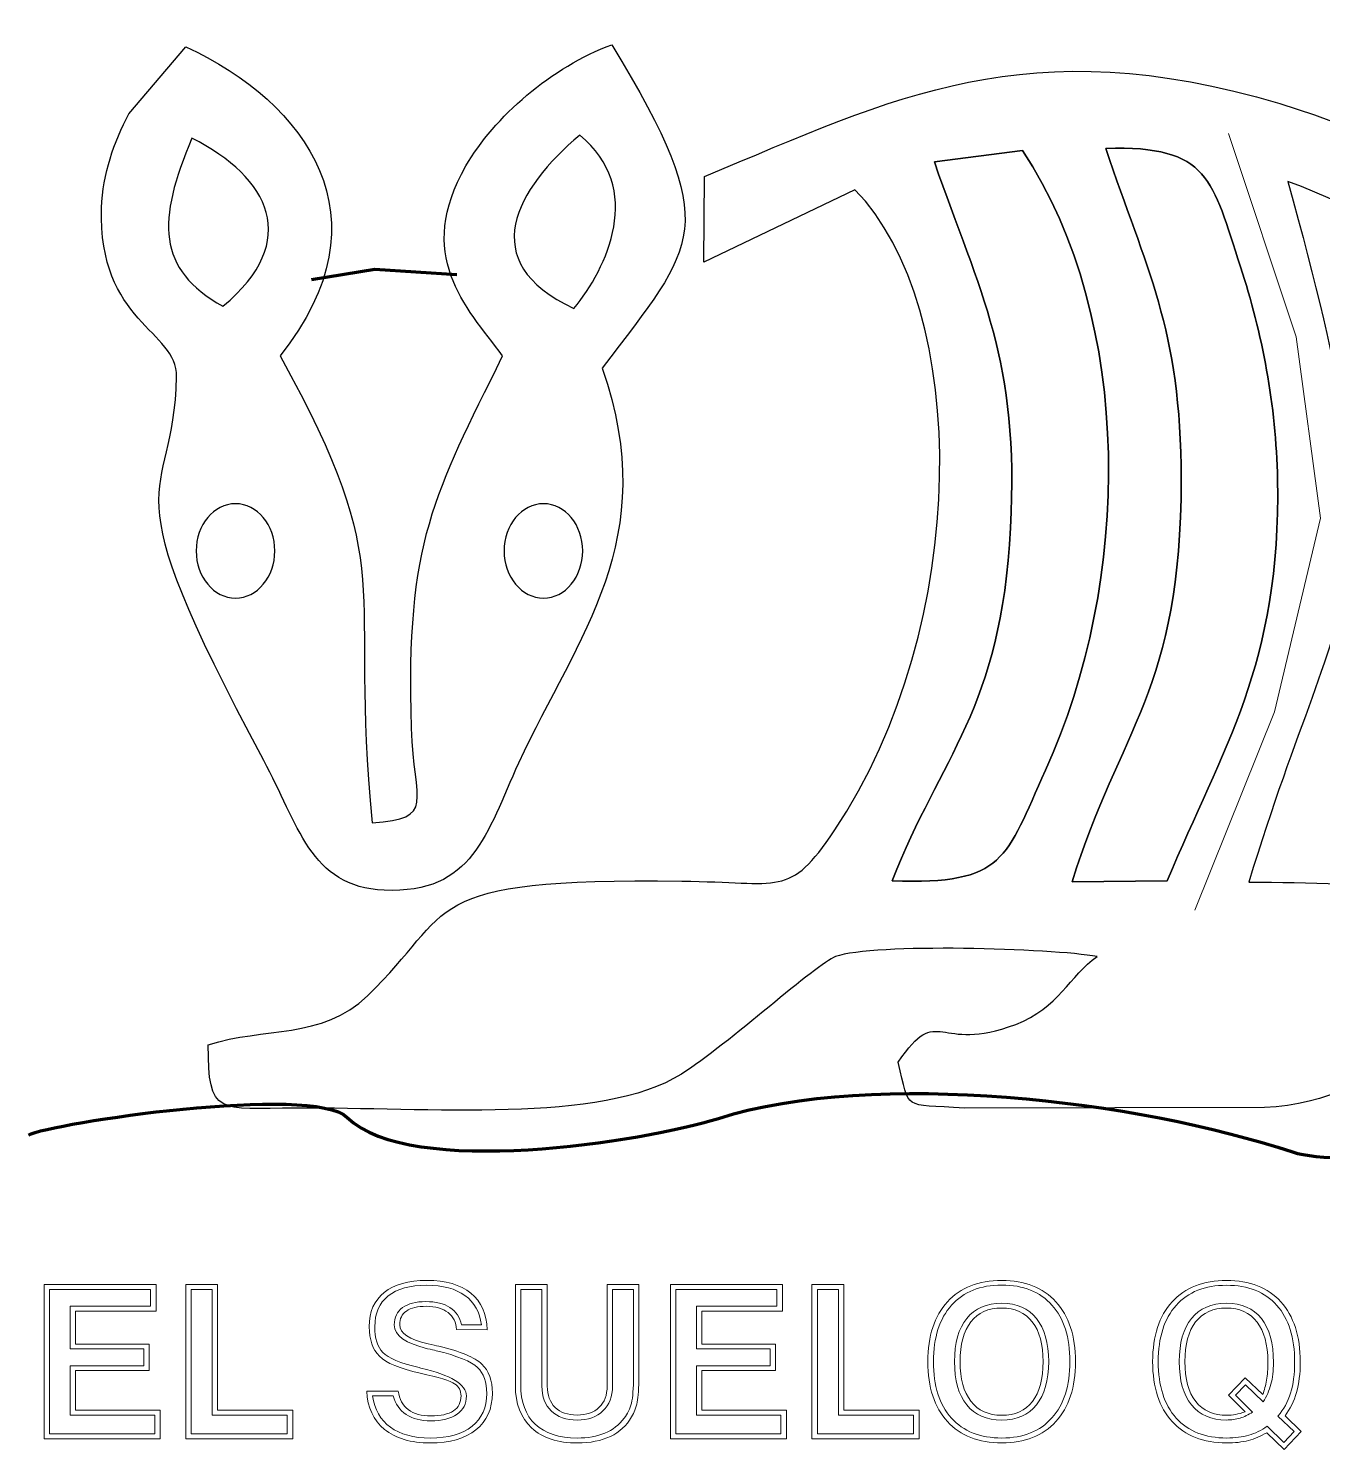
# Model space of a CAD drawing. Header units: centimetres. Extents: x 20.84 to 30.72, y -1.79 to 3.56.
# Drawn here: x 20.84 to 25.71, y -1.79 to 3.56 of the extents above; entities that cross this region are included whole.
import ezdxf

# ---------------------------------------------------------------- set-up
doc = ezdxf.new("R2010")
doc.units = ezdxf.units.CM
doc.header["$MEASUREMENT"] = 0

msp = doc.modelspace()

# ---------------------------------------------------------------- linework, layer by layer
at = {"color": 250}
for points, knots in [([(23.87528, 0.53936), (23.70513, 0.28518), (23.67505, 0.34607), (23.30097, 0.34998), (23.30097, 0.34998), (22.29191, 0.36061), (22.45771, 0.24435), (22.11779, -0.08234), (22.11779, -0.08234), (21.94477, -0.24863), (21.7285, -0.19822), (21.51835, -0.26621), (21.51835, -0.26621), (21.51769, -0.53609), (21.55703, -0.50634), (21.85022, -0.50474), (21.85022, -0.50474), (22.34492, -0.50215), (23.00017, -0.5653), (23.29987, -0.37691), (23.29987, -0.37691), (23.47657, -0.26577), (23.80993, 0.04031), (23.87991, 0.06533), (23.87991, 0.06533), (24.02405, 0.1169), (24.69331, 0.09646), (24.86577, 0.06572), (24.86577, 0.06572), (24.7618, -0.0063), (24.72014, -0.1278), (24.55897, -0.18946), (24.55897, -0.18946), (24.26154, -0.30329), (24.27184, -0.10433), (24.11618, -0.3314), (24.11618, -0.3314), (24.1628, -0.51978), (24.12572, -0.4875), (24.36695, -0.50546), (24.36695, -0.50546), (24.36695, -0.50546), (25.4953, -0.5027), (25.4953, -0.5027), (25.4953, -0.5027), (25.97715, -0.48474), (26.19144, -0.08157), (26.47218, 0.05624), (26.47218, 0.05624), (26.71727, -0.04118), (26.80725, -0.28627), (27.052, -0.40562), (27.052, -0.40562), (27.39379, -0.57241), (29.60879, -0.52364), (29.87647, -0.46452), (29.87647, -0.46452), (29.99675, 0.2762), (28.39993, 0.11101), (27.79349, 0.20799), (27.79349, 0.20799), (27.59271, 0.24011), (27.46372, 0.34375), (27.36536, 0.46784), (27.36536, 0.46784), (27.02958, 0.89156), (27.66886, 0.89553), (27.06027, 2.07359), (27.06027, 2.07359), (26.7889, 2.59881), (26.26632, 3.06446), (25.55282, 3.27715), (25.55282, 3.27715), (24.60349, 3.5602), (24.10059, 3.30035), (23.38637, 3.00242), (23.38637, 3.00242), (23.38637, 3.00242), (23.38483, 2.67953), (23.38483, 2.67953), (23.38483, 2.67953), (23.38483, 2.67953), (23.95297, 2.95299), (23.95297, 2.95299), (23.95297, 2.95299), (24.38833, 2.51164), (24.39494, 1.31584), (23.87528, 0.53936)], [0, 0, 0, 0, 0.0434783, 0.0434783, 0.0434783, 0.0434783, 0.0869565, 0.0869565, 0.0869565, 0.0869565, 0.1304348, 0.1304348, 0.1304348, 0.1304348, 0.173913, 0.173913, 0.173913, 0.173913, 0.2173913, 0.2173913, 0.2173913, 0.2173913, 0.2608696, 0.2608696, 0.2608696, 0.2608696, 0.3043478, 0.3043478, 0.3043478, 0.3043478, 0.3478261, 0.3478261, 0.3478261, 0.3478261, 0.3913043, 0.3913043, 0.3913043, 0.3913043, 0.4347826, 0.4347826, 0.4347826, 0.4347826, 0.4782609, 0.4782609, 0.4782609, 0.4782609, 0.5217391, 0.5217391, 0.5217391, 0.5217391, 0.5652174, 0.5652174, 0.5652174, 0.5652174, 0.6086957, 0.6086957, 0.6086957, 0.6086957, 0.6521739, 0.6521739, 0.6521739, 0.6521739, 0.6956522, 0.6956522, 0.6956522, 0.6956522, 0.7391304, 0.7391304, 0.7391304, 0.7391304, 0.7826087, 0.7826087, 0.7826087, 0.7826087, 0.826087, 0.826087, 0.826087, 0.826087, 0.8695652, 0.8695652, 0.8695652, 0.8695652, 0.9130435, 0.9130435, 0.9130435, 0.9130435, 1, 1, 1, 1]), ([(23.00216, 2.28115), (23.35695, 2.75358), (23.4601, 2.79921), (23.03803, 3.49899), (23.03803, 3.49899), (22.81294, 3.41655), (22.59303, 3.22547), (22.4884, 3.04242), (22.4884, 3.04242), (22.29758, 2.70873), (22.48333, 2.51604), (22.62681, 2.32776), (22.62681, 2.32776), (22.37076, 1.80717), (22.26133, 1.62958), (22.28375, 0.926), (22.28375, 0.926), (22.29285, 0.64053), (22.37798, 0.58779), (22.13526, 0.56862), (22.13526, 0.56862), (22.04423, 1.49497), (22.24502, 1.50026), (21.78878, 2.32776), (21.78878, 2.32776), (22.20402, 2.84775), (21.88896, 3.27952), (21.43377, 3.49133), (21.43377, 3.49133), (21.43377, 3.49133), (21.2191, 3.23913), (21.2191, 3.23913), (21.2191, 3.23913), (21.16339, 3.13014), (21.12118, 3.0146), (21.11683, 2.88439), (21.11683, 2.88439), (21.10245, 2.45389), (21.40313, 2.42111), (21.39928, 2.24952), (21.39928, 2.24952), (21.38787, 1.73951), (21.12565, 1.92305), (21.72773, 0.80395), (21.72773, 0.80395), (21.85408, 0.56906), (21.90295, 0.32634), (22.18055, 0.31538), (22.18055, 0.31538), (22.51688, 0.3021), (22.564, 0.52773), (22.68709, 0.79431), (22.68709, 0.79431), (22.9097, 1.27639), (23.22664, 1.63195), (23.00216, 2.28115)], [0, 0, 0, 0, 0.0666667, 0.0666667, 0.0666667, 0.0666667, 0.1333333, 0.1333333, 0.1333333, 0.1333333, 0.2, 0.2, 0.2, 0.2, 0.2666667, 0.2666667, 0.2666667, 0.2666667, 0.3333333, 0.3333333, 0.3333333, 0.3333333, 0.4, 0.4, 0.4, 0.4, 0.4666667, 0.4666667, 0.4666667, 0.4666667, 0.5333333, 0.5333333, 0.5333333, 0.5333333, 0.6, 0.6, 0.6, 0.6, 0.6666667, 0.6666667, 0.6666667, 0.6666667, 0.7333333, 0.7333333, 0.7333333, 0.7333333, 0.8, 0.8, 0.8, 0.8, 0.8666667, 0.8666667, 0.8666667, 0.8666667, 1, 1, 1, 1]), ([(22.8951, 2.50585), (22.51672, 2.68206), (22.68042, 2.95839), (22.91725, 3.15857), (22.91725, 3.15857), (23.16294, 2.9574), (23.02034, 2.65716), (22.8951, 2.50585)], [0, 0, 0, 0, 0.3333333, 0.3333333, 0.3333333, 0.3333333, 1, 1, 1, 1]), ([(21.57373, 2.51439), (21.32307, 2.65302), (21.32594, 2.83734), (21.45675, 3.14667), (21.45675, 3.14667), (21.7506, 2.99933), (21.87, 2.75986), (21.57373, 2.51439)], [0, 0, 0, 0, 0.3333333, 0.3333333, 0.3333333, 0.3333333, 1, 1, 1, 1]), ([(25.18189, 1.86128), (25.18189, 2.43477), (25.04772, 2.65639), (24.89834, 3.10854), (24.89834, 3.10854), (25.29043, 3.12055), (25.29787, 2.98919), (25.40499, 2.6625), (25.40499, 2.6625), (25.4867, 2.41317), (25.53916, 2.1413), (25.54467, 1.86216), (25.54467, 1.86216), (25.55844, 1.16409), (25.33639, 0.84969), (25.12932, 0.35081), (25.12932, 0.35081), (25.12932, 0.35081), (24.77122, 0.34645), (24.77122, 0.34645), (24.77122, 0.34645), (24.94986, 0.92639), (25.18189, 1.06535), (25.18189, 1.86128)], [0, 0, 0, 0, 0.1428571, 0.1428571, 0.1428571, 0.1428571, 0.2857143, 0.2857143, 0.2857143, 0.2857143, 0.4285714, 0.4285714, 0.4285714, 0.4285714, 0.5714286, 0.5714286, 0.5714286, 0.5714286, 0.7142857, 0.7142857, 0.7142857, 0.7142857, 1, 1, 1, 1]), ([(24.09398, 0.35114), (24.27537, 0.82093), (24.50321, 0.98904), (24.53936, 1.68), (24.53936, 1.68), (24.57247, 2.31338), (24.4264, 2.56012), (24.25234, 3.05785), (24.25234, 3.05785), (24.25234, 3.05785), (24.58481, 3.10066), (24.58481, 3.10066), (24.58481, 3.10066), (25.00716, 2.45736), (24.99482, 1.47607), (24.67083, 0.76731), (24.67083, 0.76731), (24.51969, 0.43671), (24.52244, 0.33499), (24.09398, 0.35114)], [0, 0, 0, 0, 0.1666667, 0.1666667, 0.1666667, 0.1666667, 0.3333333, 0.3333333, 0.3333333, 0.3333333, 0.5, 0.5, 0.5, 0.5, 0.6666667, 0.6666667, 0.6666667, 0.6666667, 1, 1, 1, 1]), ([(25.43607, 0.34585), (25.80204, 1.54032), (26.0182, 1.40891), (25.58368, 2.98324), (25.58368, 2.98324), (26.67203, 2.59869), (27.59524, 1.17153), (26.69914, 0.51401), (26.69914, 0.51401), (26.37118, 0.27339), (25.88943, 0.34948), (25.43607, 0.34585)], [0, 0, 0, 0, 0.25, 0.25, 0.25, 0.25, 0.5, 0.5, 0.5, 0.5, 1, 1, 1, 1])]:
    msp.add_open_spline(points, degree=3, knots=knots, dxfattribs=at)
at = {"color": 250, "lineweight": 20}
msp.add_open_spline([(25.36014, 3.16469), (25.36014, 3.16469), (25.61525, 2.39929), (25.61525, 2.39929), (25.61525, 2.39929), (25.61525, 2.39929), (25.70639, 1.71587), (25.70639, 1.71587), (25.70639, 1.71587), (25.70639, 1.71587), (25.53326, 0.98694), (25.53326, 0.98694), (25.53326, 0.98694), (25.53326, 0.98694), (25.23258, 0.23978), (25.23258, 0.23978)], degree=3, knots=[0, 0, 0, 0, 0.2, 0.2, 0.2, 0.2, 0.4, 0.4, 0.4, 0.4, 0.6, 0.6, 0.6, 0.6, 1, 1, 1, 1], dxfattribs=at)
at = {"color": 7}
for points, knots in [([(25.18189, 1.86128), (25.18189, 1.06535), (24.94986, 0.92639), (24.77122, 0.34645), (24.77122, 0.34645), (24.77122, 0.34645), (25.12932, 0.35081), (25.12932, 0.35081), (25.12932, 0.35081), (25.33639, 0.84969), (25.55844, 1.16409), (25.54467, 1.86216), (25.54467, 1.86216), (25.53916, 2.1413), (25.4867, 2.41317), (25.40499, 2.6625), (25.40499, 2.6625), (25.29787, 2.98919), (25.29043, 3.12055), (24.89834, 3.10854), (24.89834, 3.10854), (25.04772, 2.65639), (25.18189, 2.43477), (25.18189, 1.86128)], [0, 0, 0, 0, 0.1428571, 0.1428571, 0.1428571, 0.1428571, 0.2857143, 0.2857143, 0.2857143, 0.2857143, 0.4285714, 0.4285714, 0.4285714, 0.4285714, 0.5714286, 0.5714286, 0.5714286, 0.5714286, 0.7142857, 0.7142857, 0.7142857, 0.7142857, 1, 1, 1, 1]), ([(24.25234, 3.05785), (24.4264, 2.56012), (24.57247, 2.31338), (24.53936, 1.68), (24.53936, 1.68), (24.50321, 0.98904), (24.27537, 0.82093), (24.09398, 0.35114), (24.09398, 0.35114), (24.52244, 0.33499), (24.51969, 0.43671), (24.67083, 0.76731), (24.67083, 0.76731), (24.99482, 1.47607), (25.00716, 2.45736), (24.58481, 3.10066), (24.58481, 3.10066), (24.58481, 3.10066), (24.25234, 3.05785), (24.25234, 3.05785)], [0, 0, 0, 0, 0.1666667, 0.1666667, 0.1666667, 0.1666667, 0.3333333, 0.3333333, 0.3333333, 0.3333333, 0.5, 0.5, 0.5, 0.5, 0.6666667, 0.6666667, 0.6666667, 0.6666667, 1, 1, 1, 1]), ([(21.62084, 1.7707), (21.70261, 1.7707), (21.76889, 1.69113), (21.76889, 1.593), (21.76889, 1.593), (21.76889, 1.49486), (21.70261, 1.4153), (21.62084, 1.4153), (21.62084, 1.4153), (21.53907, 1.4153), (21.47278, 1.49486), (21.47278, 1.593), (21.47278, 1.593), (21.47278, 1.69113), (21.53907, 1.7707), (21.62084, 1.7707)], [0, 0, 0, 0, 0.2, 0.2, 0.2, 0.2, 0.4, 0.4, 0.4, 0.4, 0.6, 0.6, 0.6, 0.6, 1, 1, 1, 1]), ([(22.78032, 1.7707), (22.86209, 1.7707), (22.92838, 1.69113), (22.92838, 1.593), (22.92838, 1.593), (22.92838, 1.49486), (22.86209, 1.4153), (22.78032, 1.4153), (22.78032, 1.4153), (22.69855, 1.4153), (22.63227, 1.49486), (22.63227, 1.593), (22.63227, 1.593), (22.63227, 1.69113), (22.69855, 1.7707), (22.78032, 1.7707)], [0, 0, 0, 0, 0.2, 0.2, 0.2, 0.2, 0.4, 0.4, 0.4, 0.4, 0.6, 0.6, 0.6, 0.6, 1, 1, 1, 1])]:
    msp.add_open_spline(points, degree=3, knots=knots, dxfattribs=at)
at = {"color": 250, "lineweight": 100}
msp.add_open_spline([(21.90769, 2.61432), (21.90769, 2.61432), (22.146, 2.65407), (22.146, 2.65407), (22.146, 2.65407), (22.146, 2.65407), (22.45385, 2.6342), (22.45385, 2.6342)], degree=3, knots=[0, 0, 0, 0, 0.3333333, 0.3333333, 0.3333333, 0.3333333, 1, 1, 1, 1], dxfattribs=at)
at = {"color": 250, "lineweight": 158}
msp.add_open_spline([(20.84117, -0.60619), (20.92517, -0.56089), (21.91193, -0.41299), (22.04163, -0.54004), (22.04163, -0.54004), (22.27666, -0.77028), (23.15678, -0.63238), (23.43976, -0.54344), (23.43976, -0.54344), (24.03395, -0.35669), (25.01626, -0.47562), (25.60141, -0.67007), (25.60141, -0.67007), (25.97664, -0.79476), (28.02758, -0.33631), (28.68079, -0.51698), (28.68079, -0.51698), (29.18758, -0.65715), (29.6429, -0.39093), (30.34085, -0.70975), (30.34085, -0.70975), (30.47832, -0.77255), (30.62777, -0.70541), (30.72337, -0.67234)], degree=3, knots=[0, 0, 0, 0, 0.1428571, 0.1428571, 0.1428571, 0.1428571, 0.2857143, 0.2857143, 0.2857143, 0.2857143, 0.4285714, 0.4285714, 0.4285714, 0.4285714, 0.5714286, 0.5714286, 0.5714286, 0.5714286, 0.7142857, 0.7142857, 0.7142857, 0.7142857, 1, 1, 1, 1], dxfattribs=at)
at = {"color": 250, "lineweight": 9}
for points, knots in [([(20.90063, -1.74946), (20.90063, -1.74946), (20.90063, -1.16872), (20.90063, -1.16872), (20.90063, -1.16872), (20.90063, -1.16872), (21.32224, -1.16872), (21.32224, -1.16872), (21.32224, -1.16872), (21.32224, -1.16872), (21.32224, -1.26969), (21.32224, -1.26969), (21.32224, -1.26969), (21.32224, -1.26969), (21.01855, -1.26969), (21.01855, -1.26969), (21.01855, -1.26969), (21.01855, -1.26969), (21.01855, -1.39326), (21.01855, -1.39326), (21.01855, -1.39326), (21.01855, -1.39326), (21.2964, -1.39326), (21.2964, -1.39326), (21.2964, -1.39326), (21.2964, -1.39326), (21.2964, -1.49261), (21.2964, -1.49261), (21.2964, -1.49261), (21.2964, -1.49261), (21.01855, -1.49261), (21.01855, -1.49261), (21.01855, -1.49261), (21.01855, -1.49261), (21.01855, -1.64204), (21.01855, -1.64204), (21.01855, -1.64204), (21.01855, -1.64204), (21.33759, -1.64204), (21.33759, -1.64204), (21.33759, -1.64204), (21.33759, -1.64204), (21.33759, -1.74946), (21.33759, -1.74946), (21.33759, -1.74946), (21.33759, -1.74946), (20.90063, -1.74946), (20.90063, -1.74946)], [0, 0, 0, 0, 0.0769231, 0.0769231, 0.0769231, 0.0769231, 0.1538462, 0.1538462, 0.1538462, 0.1538462, 0.2307692, 0.2307692, 0.2307692, 0.2307692, 0.3076923, 0.3076923, 0.3076923, 0.3076923, 0.3846154, 0.3846154, 0.3846154, 0.3846154, 0.4615385, 0.4615385, 0.4615385, 0.4615385, 0.5384615, 0.5384615, 0.5384615, 0.5384615, 0.6153846, 0.6153846, 0.6153846, 0.6153846, 0.6923077, 0.6923077, 0.6923077, 0.6923077, 0.7692308, 0.7692308, 0.7692308, 0.7692308, 0.8461538, 0.8461538, 0.8461538, 0.8461538, 1, 1, 1, 1]), ([(21.43384, -1.74946), (21.43384, -1.74946), (21.43384, -1.16872), (21.43384, -1.16872), (21.43384, -1.16872), (21.43384, -1.16872), (21.55338, -1.16872), (21.55338, -1.16872), (21.55338, -1.16872), (21.55338, -1.16872), (21.55338, -1.64204), (21.55338, -1.64204), (21.55338, -1.64204), (21.55338, -1.64204), (21.83688, -1.64204), (21.83688, -1.64204), (21.83688, -1.64204), (21.83688, -1.64204), (21.83688, -1.74946), (21.83688, -1.74946), (21.83688, -1.74946), (21.83688, -1.74946), (21.43384, -1.74946), (21.43384, -1.74946)], [0, 0, 0, 0, 0.1428571, 0.1428571, 0.1428571, 0.1428571, 0.2857143, 0.2857143, 0.2857143, 0.2857143, 0.4285714, 0.4285714, 0.4285714, 0.4285714, 0.5714286, 0.5714286, 0.5714286, 0.5714286, 0.7142857, 0.7142857, 0.7142857, 0.7142857, 1, 1, 1, 1]), ([(22.11487, -1.57015), (22.11487, -1.57015), (22.2336, -1.57015), (22.2336, -1.57015), (22.2336, -1.57015), (22.23751, -1.60057), (22.25016, -1.62386), (22.27143, -1.63988), (22.27143, -1.63988), (22.2927, -1.6559), (22.32124, -1.66384), (22.35704, -1.66384), (22.35704, -1.66384), (22.39406, -1.66384), (22.4222, -1.65752), (22.44131, -1.64473), (22.44131, -1.64473), (22.46057, -1.63194), (22.47012, -1.61323), (22.47012, -1.58859), (22.47012, -1.58859), (22.47012, -1.5688), (22.46205, -1.55359), (22.44603, -1.54282), (22.44603, -1.54282), (22.43001, -1.53205), (22.38666, -1.51873), (22.31599, -1.50298), (22.31599, -1.50298), (22.23979, -1.48588), (22.18877, -1.46461), (22.16306, -1.4393), (22.16306, -1.4393), (22.13735, -1.41386), (22.12443, -1.37671), (22.12443, -1.32784), (22.12443, -1.32784), (22.12443, -1.27197), (22.14327, -1.22903), (22.18097, -1.19874), (22.18097, -1.19874), (22.21866, -1.16845), (22.27224, -1.15338), (22.34156, -1.15338), (22.34156, -1.15338), (22.41251, -1.15338), (22.4677, -1.16953), (22.50714, -1.2017), (22.50714, -1.2017), (22.54659, -1.23388), (22.56705, -1.27978), (22.56866, -1.33915), (22.56866, -1.33915), (22.56866, -1.33915), (22.45316, -1.33874), (22.45316, -1.33874), (22.45316, -1.33874), (22.45182, -1.31128), (22.44118, -1.28974), (22.42126, -1.27426), (22.42126, -1.27426), (22.40133, -1.25878), (22.37401, -1.25111), (22.33928, -1.25111), (22.33928, -1.25111), (22.3067, -1.25111), (22.28179, -1.25703), (22.2647, -1.26888), (22.2647, -1.26888), (22.2476, -1.28059), (22.23912, -1.29796), (22.23912, -1.32084), (22.23912, -1.32084), (22.23912, -1.35288), (22.27479, -1.37657), (22.34601, -1.39205), (22.34601, -1.39205), (22.36297, -1.39596), (22.37643, -1.39905), (22.38612, -1.40107), (22.38612, -1.40107), (22.46824, -1.42113), (22.52235, -1.44361), (22.5486, -1.46865), (22.5486, -1.46865), (22.57485, -1.49355), (22.58805, -1.53017), (22.58805, -1.57823), (22.58805, -1.57823), (22.58805, -1.63719), (22.56745, -1.68309), (22.52639, -1.71608), (22.52639, -1.71608), (22.4852, -1.74906), (22.42772, -1.76561), (22.35381, -1.76561), (22.35381, -1.76561), (22.28072, -1.76561), (22.22337, -1.74852), (22.18177, -1.71433), (22.18177, -1.71433), (22.14004, -1.68027), (22.11783, -1.63221), (22.11487, -1.57015)], [0, 0, 0, 0, 0.037037, 0.037037, 0.037037, 0.037037, 0.0740741, 0.0740741, 0.0740741, 0.0740741, 0.1111111, 0.1111111, 0.1111111, 0.1111111, 0.1481481, 0.1481481, 0.1481481, 0.1481481, 0.1851852, 0.1851852, 0.1851852, 0.1851852, 0.2222222, 0.2222222, 0.2222222, 0.2222222, 0.2592593, 0.2592593, 0.2592593, 0.2592593, 0.2962963, 0.2962963, 0.2962963, 0.2962963, 0.3333333, 0.3333333, 0.3333333, 0.3333333, 0.3703704, 0.3703704, 0.3703704, 0.3703704, 0.4074074, 0.4074074, 0.4074074, 0.4074074, 0.4444444, 0.4444444, 0.4444444, 0.4444444, 0.4814815, 0.4814815, 0.4814815, 0.4814815, 0.5185185, 0.5185185, 0.5185185, 0.5185185, 0.5555556, 0.5555556, 0.5555556, 0.5555556, 0.5925926, 0.5925926, 0.5925926, 0.5925926, 0.6296296, 0.6296296, 0.6296296, 0.6296296, 0.6666667, 0.6666667, 0.6666667, 0.6666667, 0.7037037, 0.7037037, 0.7037037, 0.7037037, 0.7407407, 0.7407407, 0.7407407, 0.7407407, 0.7777778, 0.7777778, 0.7777778, 0.7777778, 0.8148148, 0.8148148, 0.8148148, 0.8148148, 0.8518519, 0.8518519, 0.8518519, 0.8518519, 0.8888889, 0.8888889, 0.8888889, 0.8888889, 0.9259259, 0.9259259, 0.9259259, 0.9259259, 1, 1, 1, 1]), ([(22.13654, -1.58792), (22.14435, -1.63961), (22.16697, -1.67906), (22.20412, -1.70625), (22.20412, -1.70625), (22.24127, -1.73344), (22.29149, -1.74704), (22.35449, -1.74704), (22.35449, -1.74704), (22.42206, -1.74704), (22.47443, -1.73236), (22.51145, -1.70288), (22.51145, -1.70288), (22.54847, -1.6734), (22.56705, -1.63207), (22.56705, -1.57904), (22.56705, -1.57904), (22.56705, -1.53623), (22.55547, -1.50352), (22.53218, -1.48117), (22.53218, -1.48117), (22.50889, -1.45882), (22.45693, -1.43782), (22.3763, -1.41817), (22.3763, -1.41817), (22.36916, -1.41655), (22.35853, -1.414), (22.34439, -1.41063), (22.34439, -1.41063), (22.26079, -1.39125), (22.21893, -1.36123), (22.21893, -1.32084), (22.21893, -1.32084), (22.21893, -1.29297), (22.22929, -1.27144), (22.24989, -1.25622), (22.24989, -1.25622), (22.27049, -1.24101), (22.29983, -1.23334), (22.33766, -1.23334), (22.33766, -1.23334), (22.37522, -1.23334), (22.40551, -1.24088), (22.42853, -1.25596), (22.42853, -1.25596), (22.45155, -1.27103), (22.46595, -1.29284), (22.47174, -1.32138), (22.47174, -1.32138), (22.47174, -1.32138), (22.54659, -1.32138), (22.54659, -1.32138), (22.54659, -1.32138), (22.54107, -1.27332), (22.5206, -1.2363), (22.48507, -1.21059), (22.48507, -1.21059), (22.44953, -1.18488), (22.40174, -1.17195), (22.34143, -1.17195), (22.34143, -1.17195), (22.27789, -1.17195), (22.22929, -1.18528), (22.19577, -1.21207), (22.19577, -1.21207), (22.16225, -1.23872), (22.14543, -1.27736), (22.14543, -1.32784), (22.14543, -1.32784), (22.14543, -1.37119), (22.15552, -1.40363), (22.17585, -1.42503), (22.17585, -1.42503), (22.19604, -1.44657), (22.24168, -1.46555), (22.31249, -1.48211), (22.31249, -1.48211), (22.3137, -1.48238), (22.31585, -1.48292), (22.31881, -1.48373), (22.31881, -1.48373), (22.4331, -1.51025), (22.49032, -1.54525), (22.49032, -1.58859), (22.49032, -1.58859), (22.49032, -1.61807), (22.4786, -1.64096), (22.45505, -1.65752), (22.45505, -1.65752), (22.43149, -1.67407), (22.39851, -1.68242), (22.35624, -1.68242), (22.35624, -1.68242), (22.31828, -1.68242), (22.28731, -1.67434), (22.26308, -1.65819), (22.26308, -1.65819), (22.23885, -1.64204), (22.22283, -1.61861), (22.21502, -1.58792), (22.21502, -1.58792), (22.21502, -1.58792), (22.13654, -1.58792), (22.13654, -1.58792)], [0, 0, 0, 0, 0.037037, 0.037037, 0.037037, 0.037037, 0.0740741, 0.0740741, 0.0740741, 0.0740741, 0.1111111, 0.1111111, 0.1111111, 0.1111111, 0.1481481, 0.1481481, 0.1481481, 0.1481481, 0.1851852, 0.1851852, 0.1851852, 0.1851852, 0.2222222, 0.2222222, 0.2222222, 0.2222222, 0.2592593, 0.2592593, 0.2592593, 0.2592593, 0.2962963, 0.2962963, 0.2962963, 0.2962963, 0.3333333, 0.3333333, 0.3333333, 0.3333333, 0.3703704, 0.3703704, 0.3703704, 0.3703704, 0.4074074, 0.4074074, 0.4074074, 0.4074074, 0.4444444, 0.4444444, 0.4444444, 0.4444444, 0.4814815, 0.4814815, 0.4814815, 0.4814815, 0.5185185, 0.5185185, 0.5185185, 0.5185185, 0.5555556, 0.5555556, 0.5555556, 0.5555556, 0.5925926, 0.5925926, 0.5925926, 0.5925926, 0.6296296, 0.6296296, 0.6296296, 0.6296296, 0.6666667, 0.6666667, 0.6666667, 0.6666667, 0.7037037, 0.7037037, 0.7037037, 0.7037037, 0.7407407, 0.7407407, 0.7407407, 0.7407407, 0.7777778, 0.7777778, 0.7777778, 0.7777778, 0.8148148, 0.8148148, 0.8148148, 0.8148148, 0.8518519, 0.8518519, 0.8518519, 0.8518519, 0.8888889, 0.8888889, 0.8888889, 0.8888889, 0.9259259, 0.9259259, 0.9259259, 0.9259259, 1, 1, 1, 1]), ([(22.67461, -1.16872), (22.67461, -1.16872), (22.79496, -1.16872), (22.79496, -1.16872), (22.79496, -1.16872), (22.79496, -1.16872), (22.79496, -1.5513), (22.79496, -1.5513), (22.79496, -1.5513), (22.79496, -1.5855), (22.80478, -1.61229), (22.82457, -1.63167), (22.82457, -1.63167), (22.84423, -1.65092), (22.87182, -1.66061), (22.90709, -1.66061), (22.90709, -1.66061), (22.94223, -1.66061), (22.96996, -1.65092), (22.99015, -1.6314), (22.99015, -1.6314), (23.01021, -1.61202), (23.0203, -1.58523), (23.0203, -1.5513), (23.0203, -1.5513), (23.0203, -1.5513), (23.0203, -1.16872), (23.0203, -1.16872), (23.0203, -1.16872), (23.0203, -1.16872), (23.13984, -1.16872), (23.13984, -1.16872), (23.13984, -1.16872), (23.13984, -1.16872), (23.13984, -1.51428), (23.13984, -1.51428), (23.13984, -1.51428), (23.13984, -1.55871), (23.13769, -1.59142), (23.13352, -1.61215), (23.13352, -1.61215), (23.12934, -1.63288), (23.12221, -1.65146), (23.11225, -1.66775), (23.11225, -1.66775), (23.09327, -1.70006), (23.06675, -1.72456), (23.03242, -1.74098), (23.03242, -1.74098), (22.99809, -1.7574), (22.9569, -1.76561), (22.90884, -1.76561), (22.90884, -1.76561), (22.8344, -1.76561), (22.77678, -1.74677), (22.73586, -1.70894), (22.73586, -1.70894), (22.69507, -1.67125), (22.67461, -1.61794), (22.67461, -1.54902), (22.67461, -1.54902), (22.67461, -1.54902), (22.67461, -1.16872), (22.67461, -1.16872)], [0, 0, 0, 0, 0.0588235, 0.0588235, 0.0588235, 0.0588235, 0.1176471, 0.1176471, 0.1176471, 0.1176471, 0.1764706, 0.1764706, 0.1764706, 0.1764706, 0.2352941, 0.2352941, 0.2352941, 0.2352941, 0.2941176, 0.2941176, 0.2941176, 0.2941176, 0.3529412, 0.3529412, 0.3529412, 0.3529412, 0.4117647, 0.4117647, 0.4117647, 0.4117647, 0.4705882, 0.4705882, 0.4705882, 0.4705882, 0.5294118, 0.5294118, 0.5294118, 0.5294118, 0.5882353, 0.5882353, 0.5882353, 0.5882353, 0.6470588, 0.6470588, 0.6470588, 0.6470588, 0.7058824, 0.7058824, 0.7058824, 0.7058824, 0.7647059, 0.7647059, 0.7647059, 0.7647059, 0.8235294, 0.8235294, 0.8235294, 0.8235294, 0.8823529, 0.8823529, 0.8823529, 0.8823529, 1, 1, 1, 1]), ([(23.25845, -1.74946), (23.25845, -1.74946), (23.25845, -1.16872), (23.25845, -1.16872), (23.25845, -1.16872), (23.25845, -1.16872), (23.68006, -1.16872), (23.68006, -1.16872), (23.68006, -1.16872), (23.68006, -1.16872), (23.68006, -1.26969), (23.68006, -1.26969), (23.68006, -1.26969), (23.68006, -1.26969), (23.37637, -1.26969), (23.37637, -1.26969), (23.37637, -1.26969), (23.37637, -1.26969), (23.37637, -1.39326), (23.37637, -1.39326), (23.37637, -1.39326), (23.37637, -1.39326), (23.65422, -1.39326), (23.65422, -1.39326), (23.65422, -1.39326), (23.65422, -1.39326), (23.65422, -1.49261), (23.65422, -1.49261), (23.65422, -1.49261), (23.65422, -1.49261), (23.37637, -1.49261), (23.37637, -1.49261), (23.37637, -1.49261), (23.37637, -1.49261), (23.37637, -1.64204), (23.37637, -1.64204), (23.37637, -1.64204), (23.37637, -1.64204), (23.69541, -1.64204), (23.69541, -1.64204), (23.69541, -1.64204), (23.69541, -1.64204), (23.69541, -1.74946), (23.69541, -1.74946), (23.69541, -1.74946), (23.69541, -1.74946), (23.25845, -1.74946), (23.25845, -1.74946)], [0, 0, 0, 0, 0.0769231, 0.0769231, 0.0769231, 0.0769231, 0.1538462, 0.1538462, 0.1538462, 0.1538462, 0.2307692, 0.2307692, 0.2307692, 0.2307692, 0.3076923, 0.3076923, 0.3076923, 0.3076923, 0.3846154, 0.3846154, 0.3846154, 0.3846154, 0.4615385, 0.4615385, 0.4615385, 0.4615385, 0.5384615, 0.5384615, 0.5384615, 0.5384615, 0.6153846, 0.6153846, 0.6153846, 0.6153846, 0.6923077, 0.6923077, 0.6923077, 0.6923077, 0.7692308, 0.7692308, 0.7692308, 0.7692308, 0.8461538, 0.8461538, 0.8461538, 0.8461538, 1, 1, 1, 1]), ([(23.79166, -1.74946), (23.79166, -1.74946), (23.79166, -1.16872), (23.79166, -1.16872), (23.79166, -1.16872), (23.79166, -1.16872), (23.9112, -1.16872), (23.9112, -1.16872), (23.9112, -1.16872), (23.9112, -1.16872), (23.9112, -1.64204), (23.9112, -1.64204), (23.9112, -1.64204), (23.9112, -1.64204), (24.1947, -1.64204), (24.1947, -1.64204), (24.1947, -1.64204), (24.1947, -1.64204), (24.1947, -1.74946), (24.1947, -1.74946), (24.1947, -1.74946), (24.1947, -1.74946), (23.79166, -1.74946), (23.79166, -1.74946)], [0, 0, 0, 0, 0.1428571, 0.1428571, 0.1428571, 0.1428571, 0.2857143, 0.2857143, 0.2857143, 0.2857143, 0.4285714, 0.4285714, 0.4285714, 0.4285714, 0.5714286, 0.5714286, 0.5714286, 0.5714286, 0.7142857, 0.7142857, 0.7142857, 0.7142857, 1, 1, 1, 1]), ([(24.22809, -1.4595), (24.22809, -1.36298), (24.25259, -1.28786), (24.30159, -1.23401), (24.30159, -1.23401), (24.35073, -1.1803), (24.41884, -1.15338), (24.50621, -1.15338), (24.50621, -1.15338), (24.59317, -1.15338), (24.66115, -1.1803), (24.71029, -1.23401), (24.71029, -1.23401), (24.75929, -1.28786), (24.78379, -1.36298), (24.78379, -1.4595), (24.78379, -1.4595), (24.78379, -1.55602), (24.75929, -1.63113), (24.71029, -1.68498), (24.71029, -1.68498), (24.66115, -1.73869), (24.59317, -1.76561), (24.50621, -1.76561), (24.50621, -1.76561), (24.41884, -1.76561), (24.35073, -1.73869), (24.30159, -1.68498), (24.30159, -1.68498), (24.25259, -1.63113), (24.22809, -1.55602), (24.22809, -1.4595)], [0, 0, 0, 0, 0.1111111, 0.1111111, 0.1111111, 0.1111111, 0.2222222, 0.2222222, 0.2222222, 0.2222222, 0.3333333, 0.3333333, 0.3333333, 0.3333333, 0.4444444, 0.4444444, 0.4444444, 0.4444444, 0.5555556, 0.5555556, 0.5555556, 0.5555556, 0.6666667, 0.6666667, 0.6666667, 0.6666667, 0.7777778, 0.7777778, 0.7777778, 0.7777778, 1, 1, 1, 1]), ([(24.24909, -1.4595), (24.24909, -1.55077), (24.27157, -1.62144), (24.31667, -1.67165), (24.31667, -1.67165), (24.36177, -1.72186), (24.42517, -1.74704), (24.50688, -1.74704), (24.50688, -1.74704), (24.58738, -1.74704), (24.65011, -1.72173), (24.69521, -1.67111), (24.69521, -1.67111), (24.74031, -1.6205), (24.76279, -1.54996), (24.76279, -1.4595), (24.76279, -1.4595), (24.76279, -1.36796), (24.74031, -1.29701), (24.69535, -1.24667), (24.69535, -1.24667), (24.65038, -1.19632), (24.58738, -1.17115), (24.50621, -1.17115), (24.50621, -1.17115), (24.42544, -1.17115), (24.36244, -1.19645), (24.31707, -1.24707), (24.31707, -1.24707), (24.27171, -1.29769), (24.24909, -1.36849), (24.24909, -1.4595)], [0, 0, 0, 0, 0.1111111, 0.1111111, 0.1111111, 0.1111111, 0.2222222, 0.2222222, 0.2222222, 0.2222222, 0.3333333, 0.3333333, 0.3333333, 0.3333333, 0.4444444, 0.4444444, 0.4444444, 0.4444444, 0.5555556, 0.5555556, 0.5555556, 0.5555556, 0.6666667, 0.6666667, 0.6666667, 0.6666667, 0.7777778, 0.7777778, 0.7777778, 0.7777778, 1, 1, 1, 1]), ([(25.50425, -1.72698), (25.48164, -1.74031), (25.45848, -1.75013), (25.43506, -1.75633), (25.43506, -1.75633), (25.4115, -1.76252), (25.3839, -1.76561), (25.3524, -1.76561), (25.3524, -1.76561), (25.26517, -1.76561), (25.19692, -1.73869), (25.14792, -1.68498), (25.14792, -1.68498), (25.09892, -1.63113), (25.07442, -1.55602), (25.07442, -1.4595), (25.07442, -1.4595), (25.07442, -1.36298), (25.09892, -1.28786), (25.14792, -1.23401), (25.14792, -1.23401), (25.19706, -1.1803), (25.26517, -1.15338), (25.35254, -1.15338), (25.35254, -1.15338), (25.44004, -1.15338), (25.50816, -1.1803), (25.55702, -1.23428), (25.55702, -1.23428), (25.60575, -1.28813), (25.63012, -1.36378), (25.63012, -1.46111), (25.63012, -1.46111), (25.63012, -1.50419), (25.62541, -1.54215), (25.61612, -1.575), (25.61612, -1.575), (25.6067, -1.60784), (25.59229, -1.63746), (25.57291, -1.66384), (25.57291, -1.66384), (25.57291, -1.66384), (25.63402, -1.72254), (25.63402, -1.72254), (25.63402, -1.72254), (25.63402, -1.72254), (25.56941, -1.79052), (25.56941, -1.79052), (25.56941, -1.79052), (25.56941, -1.79052), (25.50425, -1.72698), (25.50425, -1.72698)], [0, 0, 0, 0, 0.0714286, 0.0714286, 0.0714286, 0.0714286, 0.1428571, 0.1428571, 0.1428571, 0.1428571, 0.2142857, 0.2142857, 0.2142857, 0.2142857, 0.2857143, 0.2857143, 0.2857143, 0.2857143, 0.3571429, 0.3571429, 0.3571429, 0.3571429, 0.4285714, 0.4285714, 0.4285714, 0.4285714, 0.5, 0.5, 0.5, 0.5, 0.5714286, 0.5714286, 0.5714286, 0.5714286, 0.6428571, 0.6428571, 0.6428571, 0.6428571, 0.7142857, 0.7142857, 0.7142857, 0.7142857, 0.7857143, 0.7857143, 0.7857143, 0.7857143, 0.8571429, 0.8571429, 0.8571429, 0.8571429, 1, 1, 1, 1]), ([(25.50573, -1.70248), (25.50573, -1.70248), (25.5686, -1.764), (25.5686, -1.764), (25.5686, -1.764), (25.5686, -1.764), (25.6075, -1.72254), (25.6075, -1.72254), (25.6075, -1.72254), (25.6075, -1.72254), (25.54612, -1.66452), (25.54612, -1.66452), (25.54612, -1.66452), (25.56766, -1.63934), (25.58354, -1.6104), (25.59377, -1.57782), (25.59377, -1.57782), (25.604, -1.54525), (25.60912, -1.50648), (25.60912, -1.46178), (25.60912, -1.46178), (25.60912, -1.3693), (25.58677, -1.29782), (25.54194, -1.24747), (25.54194, -1.24747), (25.49712, -1.19713), (25.43398, -1.17195), (25.35254, -1.17195), (25.35254, -1.17195), (25.27123, -1.17195), (25.2081, -1.19713), (25.163, -1.24747), (25.163, -1.24747), (25.1179, -1.29782), (25.09542, -1.36849), (25.09542, -1.4595), (25.09542, -1.4595), (25.09542, -1.55077), (25.1179, -1.62144), (25.163, -1.67165), (25.163, -1.67165), (25.2081, -1.72186), (25.2715, -1.74704), (25.35321, -1.74704), (25.35321, -1.74704), (25.38498, -1.74704), (25.41285, -1.74354), (25.43667, -1.73654), (25.43667, -1.73654), (25.46037, -1.72967), (25.48352, -1.71823), (25.50573, -1.70248)], [0, 0, 0, 0, 0.0714286, 0.0714286, 0.0714286, 0.0714286, 0.1428571, 0.1428571, 0.1428571, 0.1428571, 0.2142857, 0.2142857, 0.2142857, 0.2142857, 0.2857143, 0.2857143, 0.2857143, 0.2857143, 0.3571429, 0.3571429, 0.3571429, 0.3571429, 0.4285714, 0.4285714, 0.4285714, 0.4285714, 0.5, 0.5, 0.5, 0.5, 0.5714286, 0.5714286, 0.5714286, 0.5714286, 0.6428571, 0.6428571, 0.6428571, 0.6428571, 0.7142857, 0.7142857, 0.7142857, 0.7142857, 0.7857143, 0.7857143, 0.7857143, 0.7857143, 0.8571429, 0.8571429, 0.8571429, 0.8571429, 1, 1, 1, 1]), ([(20.92082, -1.73088), (20.92082, -1.73088), (21.31659, -1.73088), (21.31659, -1.73088), (21.31659, -1.73088), (21.31659, -1.73088), (21.31659, -1.66061), (21.31659, -1.66061), (21.31659, -1.66061), (21.31659, -1.66061), (20.99836, -1.66061), (20.99836, -1.66061), (20.99836, -1.66061), (20.99836, -1.66061), (20.99836, -1.47484), (20.99836, -1.47484), (20.99836, -1.47484), (20.99836, -1.47484), (21.27621, -1.47484), (21.27621, -1.47484), (21.27621, -1.47484), (21.27621, -1.47484), (21.27621, -1.41184), (21.27621, -1.41184), (21.27621, -1.41184), (21.27621, -1.41184), (20.99836, -1.41184), (20.99836, -1.41184), (20.99836, -1.41184), (20.99836, -1.41184), (20.99836, -1.25111), (20.99836, -1.25111), (20.99836, -1.25111), (20.99836, -1.25111), (21.30124, -1.25111), (21.30124, -1.25111), (21.30124, -1.25111), (21.30124, -1.25111), (21.30124, -1.1873), (21.30124, -1.1873), (21.30124, -1.1873), (21.30124, -1.1873), (20.92082, -1.1873), (20.92082, -1.1873), (20.92082, -1.1873), (20.92082, -1.1873), (20.92082, -1.73088), (20.92082, -1.73088)], [0, 0, 0, 0, 0.0769231, 0.0769231, 0.0769231, 0.0769231, 0.1538462, 0.1538462, 0.1538462, 0.1538462, 0.2307692, 0.2307692, 0.2307692, 0.2307692, 0.3076923, 0.3076923, 0.3076923, 0.3076923, 0.3846154, 0.3846154, 0.3846154, 0.3846154, 0.4615385, 0.4615385, 0.4615385, 0.4615385, 0.5384615, 0.5384615, 0.5384615, 0.5384615, 0.6153846, 0.6153846, 0.6153846, 0.6153846, 0.6923077, 0.6923077, 0.6923077, 0.6923077, 0.7692308, 0.7692308, 0.7692308, 0.7692308, 0.8461538, 0.8461538, 0.8461538, 0.8461538, 1, 1, 1, 1]), ([(21.45403, -1.73088), (21.45403, -1.73088), (21.81588, -1.73088), (21.81588, -1.73088), (21.81588, -1.73088), (21.81588, -1.73088), (21.81588, -1.66061), (21.81588, -1.66061), (21.81588, -1.66061), (21.81588, -1.66061), (21.53319, -1.66061), (21.53319, -1.66061), (21.53319, -1.66061), (21.53319, -1.66061), (21.53319, -1.1873), (21.53319, -1.1873), (21.53319, -1.1873), (21.53319, -1.1873), (21.45403, -1.1873), (21.45403, -1.1873), (21.45403, -1.1873), (21.45403, -1.1873), (21.45403, -1.73088), (21.45403, -1.73088)], [0, 0, 0, 0, 0.1428571, 0.1428571, 0.1428571, 0.1428571, 0.2857143, 0.2857143, 0.2857143, 0.2857143, 0.4285714, 0.4285714, 0.4285714, 0.4285714, 0.5714286, 0.5714286, 0.5714286, 0.5714286, 0.7142857, 0.7142857, 0.7142857, 0.7142857, 1, 1, 1, 1]), ([(22.6948, -1.18811), (22.6948, -1.18811), (22.6948, -1.54578), (22.6948, -1.54578), (22.6948, -1.54578), (22.6948, -1.61107), (22.71311, -1.66088), (22.74959, -1.69534), (22.74959, -1.69534), (22.78621, -1.72981), (22.83898, -1.74704), (22.90777, -1.74704), (22.90777, -1.74704), (22.94802, -1.74704), (22.98275, -1.74098), (23.01196, -1.72873), (23.01196, -1.72873), (23.04117, -1.71648), (23.06554, -1.69777), (23.08492, -1.67246), (23.08492, -1.67246), (23.09757, -1.65644), (23.10646, -1.63746), (23.11171, -1.61552), (23.11171, -1.61552), (23.11696, -1.59357), (23.11965, -1.56005), (23.11965, -1.51509), (23.11965, -1.51509), (23.11965, -1.51509), (23.11965, -1.18811), (23.11965, -1.18811), (23.11965, -1.18811), (23.11965, -1.18811), (23.0405, -1.18811), (23.0405, -1.18811), (23.0405, -1.18811), (23.0405, -1.18811), (23.0405, -1.5513), (23.0405, -1.5513), (23.0405, -1.5513), (23.0405, -1.59061), (23.02852, -1.62171), (23.00442, -1.64473), (23.00442, -1.64473), (22.98032, -1.66775), (22.94802, -1.67919), (22.90723, -1.67919), (22.90723, -1.67919), (22.86603, -1.67919), (22.83359, -1.66788), (22.81003, -1.64527), (22.81003, -1.64527), (22.78648, -1.62265), (22.77476, -1.59129), (22.77476, -1.5513), (22.77476, -1.5513), (22.77476, -1.5513), (22.77476, -1.18811), (22.77476, -1.18811), (22.77476, -1.18811), (22.77476, -1.18811), (22.6948, -1.18811), (22.6948, -1.18811)], [0, 0, 0, 0, 0.0588235, 0.0588235, 0.0588235, 0.0588235, 0.1176471, 0.1176471, 0.1176471, 0.1176471, 0.1764706, 0.1764706, 0.1764706, 0.1764706, 0.2352941, 0.2352941, 0.2352941, 0.2352941, 0.2941176, 0.2941176, 0.2941176, 0.2941176, 0.3529412, 0.3529412, 0.3529412, 0.3529412, 0.4117647, 0.4117647, 0.4117647, 0.4117647, 0.4705882, 0.4705882, 0.4705882, 0.4705882, 0.5294118, 0.5294118, 0.5294118, 0.5294118, 0.5882353, 0.5882353, 0.5882353, 0.5882353, 0.6470588, 0.6470588, 0.6470588, 0.6470588, 0.7058824, 0.7058824, 0.7058824, 0.7058824, 0.7647059, 0.7647059, 0.7647059, 0.7647059, 0.8235294, 0.8235294, 0.8235294, 0.8235294, 0.8823529, 0.8823529, 0.8823529, 0.8823529, 1, 1, 1, 1]), ([(23.27864, -1.73088), (23.27864, -1.73088), (23.67441, -1.73088), (23.67441, -1.73088), (23.67441, -1.73088), (23.67441, -1.73088), (23.67441, -1.66061), (23.67441, -1.66061), (23.67441, -1.66061), (23.67441, -1.66061), (23.35618, -1.66061), (23.35618, -1.66061), (23.35618, -1.66061), (23.35618, -1.66061), (23.35618, -1.47484), (23.35618, -1.47484), (23.35618, -1.47484), (23.35618, -1.47484), (23.63403, -1.47484), (23.63403, -1.47484), (23.63403, -1.47484), (23.63403, -1.47484), (23.63403, -1.41184), (23.63403, -1.41184), (23.63403, -1.41184), (23.63403, -1.41184), (23.35618, -1.41184), (23.35618, -1.41184), (23.35618, -1.41184), (23.35618, -1.41184), (23.35618, -1.25111), (23.35618, -1.25111), (23.35618, -1.25111), (23.35618, -1.25111), (23.65906, -1.25111), (23.65906, -1.25111), (23.65906, -1.25111), (23.65906, -1.25111), (23.65906, -1.1873), (23.65906, -1.1873), (23.65906, -1.1873), (23.65906, -1.1873), (23.27864, -1.1873), (23.27864, -1.1873), (23.27864, -1.1873), (23.27864, -1.1873), (23.27864, -1.73088), (23.27864, -1.73088)], [0, 0, 0, 0, 0.0769231, 0.0769231, 0.0769231, 0.0769231, 0.1538462, 0.1538462, 0.1538462, 0.1538462, 0.2307692, 0.2307692, 0.2307692, 0.2307692, 0.3076923, 0.3076923, 0.3076923, 0.3076923, 0.3846154, 0.3846154, 0.3846154, 0.3846154, 0.4615385, 0.4615385, 0.4615385, 0.4615385, 0.5384615, 0.5384615, 0.5384615, 0.5384615, 0.6153846, 0.6153846, 0.6153846, 0.6153846, 0.6923077, 0.6923077, 0.6923077, 0.6923077, 0.7692308, 0.7692308, 0.7692308, 0.7692308, 0.8461538, 0.8461538, 0.8461538, 0.8461538, 1, 1, 1, 1]), ([(23.81185, -1.73088), (23.81185, -1.73088), (24.1737, -1.73088), (24.1737, -1.73088), (24.1737, -1.73088), (24.1737, -1.73088), (24.1737, -1.66061), (24.1737, -1.66061), (24.1737, -1.66061), (24.1737, -1.66061), (23.89101, -1.66061), (23.89101, -1.66061), (23.89101, -1.66061), (23.89101, -1.66061), (23.89101, -1.1873), (23.89101, -1.1873), (23.89101, -1.1873), (23.89101, -1.1873), (23.81185, -1.1873), (23.81185, -1.1873), (23.81185, -1.1873), (23.81185, -1.1873), (23.81185, -1.73088), (23.81185, -1.73088)], [0, 0, 0, 0, 0.1428571, 0.1428571, 0.1428571, 0.1428571, 0.2857143, 0.2857143, 0.2857143, 0.2857143, 0.4285714, 0.4285714, 0.4285714, 0.4285714, 0.5714286, 0.5714286, 0.5714286, 0.5714286, 0.7142857, 0.7142857, 0.7142857, 0.7142857, 1, 1, 1, 1]), ([(24.32825, -1.4595), (24.32825, -1.38882), (24.34359, -1.33444), (24.37442, -1.29661), (24.37442, -1.29661), (24.40511, -1.25878), (24.44913, -1.2398), (24.50607, -1.2398), (24.50607, -1.2398), (24.56261, -1.2398), (24.60623, -1.25878), (24.63692, -1.29674), (24.63692, -1.29674), (24.66748, -1.33484), (24.68283, -1.38896), (24.68283, -1.4595), (24.68283, -1.4595), (24.68283, -1.5299), (24.66748, -1.58415), (24.63692, -1.62225), (24.63692, -1.62225), (24.60623, -1.66021), (24.56261, -1.67919), (24.50607, -1.67919), (24.50607, -1.67919), (24.44913, -1.67919), (24.40511, -1.66021), (24.37442, -1.62225), (24.37442, -1.62225), (24.34359, -1.58415), (24.32825, -1.5299), (24.32825, -1.4595)], [0, 0, 0, 0, 0.1111111, 0.1111111, 0.1111111, 0.1111111, 0.2222222, 0.2222222, 0.2222222, 0.2222222, 0.3333333, 0.3333333, 0.3333333, 0.3333333, 0.4444444, 0.4444444, 0.4444444, 0.4444444, 0.5555556, 0.5555556, 0.5555556, 0.5555556, 0.6666667, 0.6666667, 0.6666667, 0.6666667, 0.7777778, 0.7777778, 0.7777778, 0.7777778, 1, 1, 1, 1]), ([(24.34925, -1.4595), (24.34925, -1.52384), (24.36284, -1.57365), (24.39003, -1.60879), (24.39003, -1.60879), (24.41723, -1.64392), (24.456, -1.66142), (24.50607, -1.66142), (24.50607, -1.66142), (24.55629, -1.66142), (24.59479, -1.64406), (24.62158, -1.60932), (24.62158, -1.60932), (24.64836, -1.57459), (24.66183, -1.52465), (24.66183, -1.4595), (24.66183, -1.4595), (24.66183, -1.39475), (24.64823, -1.34494), (24.62117, -1.31007), (24.62117, -1.31007), (24.59411, -1.27507), (24.55575, -1.25757), (24.50607, -1.25757), (24.50607, -1.25757), (24.45573, -1.25757), (24.41696, -1.27494), (24.3899, -1.3098), (24.3899, -1.3098), (24.36284, -1.34467), (24.34925, -1.39461), (24.34925, -1.4595)], [0, 0, 0, 0, 0.1111111, 0.1111111, 0.1111111, 0.1111111, 0.2222222, 0.2222222, 0.2222222, 0.2222222, 0.3333333, 0.3333333, 0.3333333, 0.3333333, 0.4444444, 0.4444444, 0.4444444, 0.4444444, 0.5555556, 0.5555556, 0.5555556, 0.5555556, 0.6666667, 0.6666667, 0.6666667, 0.6666667, 0.7777778, 0.7777778, 0.7777778, 0.7777778, 1, 1, 1, 1]), ([(25.45067, -1.64917), (25.43479, -1.65967), (25.41917, -1.66734), (25.40369, -1.67206), (25.40369, -1.67206), (25.38821, -1.67677), (25.37112, -1.67919), (25.3524, -1.67919), (25.3524, -1.67919), (25.29533, -1.67919), (25.25144, -1.66021), (25.22075, -1.62225), (25.22075, -1.62225), (25.18992, -1.58415), (25.17458, -1.5299), (25.17458, -1.4595), (25.17458, -1.4595), (25.17458, -1.38882), (25.18992, -1.33444), (25.22075, -1.29661), (25.22075, -1.29661), (25.25144, -1.25878), (25.29546, -1.2398), (25.3524, -1.2398), (25.3524, -1.2398), (25.40948, -1.2398), (25.45323, -1.25892), (25.48366, -1.29701), (25.48366, -1.29701), (25.51394, -1.33511), (25.52916, -1.3903), (25.52916, -1.46259), (25.52916, -1.46259), (25.52916, -1.49342), (25.52606, -1.52075), (25.51973, -1.54471), (25.51973, -1.54471), (25.51341, -1.56867), (25.50358, -1.59061), (25.49039, -1.61054), (25.49039, -1.61054), (25.49039, -1.61054), (25.42416, -1.54659), (25.42416, -1.54659), (25.42416, -1.54659), (25.42416, -1.54659), (25.38633, -1.58604), (25.38633, -1.58604), (25.38633, -1.58604), (25.38633, -1.58604), (25.45067, -1.64917), (25.45067, -1.64917)], [0, 0, 0, 0, 0.0714286, 0.0714286, 0.0714286, 0.0714286, 0.1428571, 0.1428571, 0.1428571, 0.1428571, 0.2142857, 0.2142857, 0.2142857, 0.2142857, 0.2857143, 0.2857143, 0.2857143, 0.2857143, 0.3571429, 0.3571429, 0.3571429, 0.3571429, 0.4285714, 0.4285714, 0.4285714, 0.4285714, 0.5, 0.5, 0.5, 0.5, 0.5714286, 0.5714286, 0.5714286, 0.5714286, 0.6428571, 0.6428571, 0.6428571, 0.6428571, 0.7142857, 0.7142857, 0.7142857, 0.7142857, 0.7857143, 0.7857143, 0.7857143, 0.7857143, 0.8571429, 0.8571429, 0.8571429, 0.8571429, 1, 1, 1, 1]), ([(25.35954, -1.58604), (25.35954, -1.58604), (25.42335, -1.5198), (25.42335, -1.5198), (25.42335, -1.5198), (25.42335, -1.5198), (25.48891, -1.58294), (25.48891, -1.58294), (25.48891, -1.58294), (25.49537, -1.56665), (25.50021, -1.54875), (25.50344, -1.52936), (25.50344, -1.52936), (25.50654, -1.50984), (25.50816, -1.48655), (25.50816, -1.4595), (25.50816, -1.4595), (25.50816, -1.39501), (25.49456, -1.34534), (25.46737, -1.31021), (25.46737, -1.31021), (25.44017, -1.27507), (25.40154, -1.25757), (25.35173, -1.25757), (25.35173, -1.25757), (25.30179, -1.25757), (25.26329, -1.27507), (25.23623, -1.31007), (25.23623, -1.31007), (25.20917, -1.34494), (25.19558, -1.39475), (25.19558, -1.4595), (25.19558, -1.4595), (25.19558, -1.52465), (25.20931, -1.57459), (25.23663, -1.60932), (25.23663, -1.60932), (25.26396, -1.64406), (25.30327, -1.66142), (25.35483, -1.66142), (25.35483, -1.66142), (25.36506, -1.66142), (25.37569, -1.66034), (25.3866, -1.65832), (25.3866, -1.65832), (25.3975, -1.65617), (25.40975, -1.65294), (25.42335, -1.64836), (25.42335, -1.64836), (25.42335, -1.64836), (25.35954, -1.58604), (25.35954, -1.58604)], [0, 0, 0, 0, 0.0714286, 0.0714286, 0.0714286, 0.0714286, 0.1428571, 0.1428571, 0.1428571, 0.1428571, 0.2142857, 0.2142857, 0.2142857, 0.2142857, 0.2857143, 0.2857143, 0.2857143, 0.2857143, 0.3571429, 0.3571429, 0.3571429, 0.3571429, 0.4285714, 0.4285714, 0.4285714, 0.4285714, 0.5, 0.5, 0.5, 0.5, 0.5714286, 0.5714286, 0.5714286, 0.5714286, 0.6428571, 0.6428571, 0.6428571, 0.6428571, 0.7142857, 0.7142857, 0.7142857, 0.7142857, 0.7857143, 0.7857143, 0.7857143, 0.7857143, 0.8571429, 0.8571429, 0.8571429, 0.8571429, 1, 1, 1, 1])]:
    msp.add_open_spline(points, degree=3, knots=knots, dxfattribs=at)

doc.saveas('drawing.dxf')
